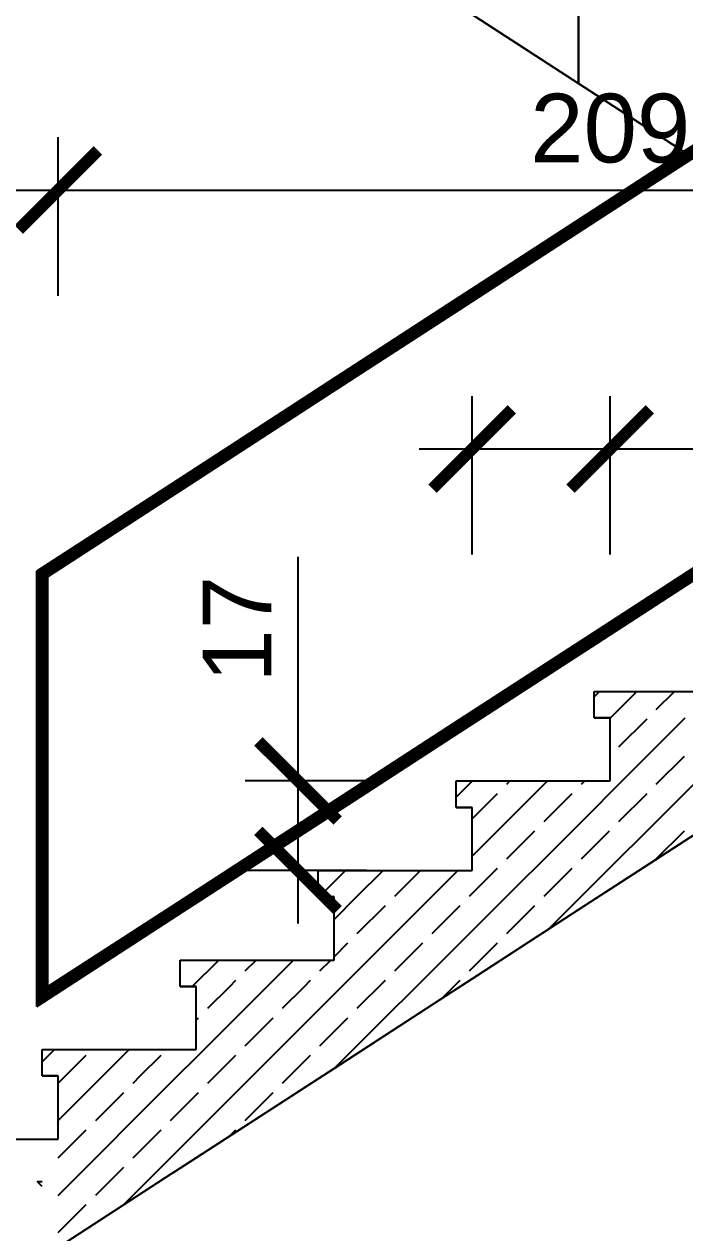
# Model space of a CAD drawing. Header units: millimetres. Extents: x 4647 to 73915, y -13612 to -8141.
# Drawn here: x 12341.7 to 12466.7, y -11091.3 to -10862.6 of the extents above; entities that cross this region are included whole.
import ezdxf

# ---------------------------------------------------------------- set-up
doc = ezdxf.new("R2010")
doc.units = ezdxf.units.MM
doc.layers.add('a_wymiary', color=250, linetype='Continuous', lineweight=9)
for name, color, linetype in [('Konstrukcja - Ściany zew', 7, 'Continuous'), ('Structural - Combined', 7, 'Continuous'), ('WIDOK', 7, 'Continuous')]:
    doc.layers.add(name, color=color, linetype=linetype)
doc.styles.get("Standard").update_dxf_attribs({"font": 'arial.ttf'})
doc.dimstyles.new('1-100', dxfattribs={"dimtxt": 13, "dimasz": 15, "dimexe": 10, "dimexo": 20, "dimgap": 5, "dimtad": 1, "dimdec": 1, "dimrnd": 0.5, "dimtxsty": 'Standard', "dimblk": 'ARCHTICK', "dimcen": 0.09, "dimdle": 10, "dimadec": 0, "dimazin": 0, "dimtfac": 1, "dimtdec": 1, "dimtofl": 0, "dimtmove": 0, "dimatfit": 3, "dimfxl": 10, "dimfxlon": 1, "dimtolj": 1, "dimtzin": 0, "dimarcsym": 0})

# ---------------------------------------------------------------- blocks, each defined once
blk = doc.blocks.new('_ArchTick')
at = {"color": 0, "linetype": 'ByBlock', "const_width": 0.15}
blk.add_lwpolyline([(-0.5, -0.5), (0.5, 0.5)], dxfattribs=at)
blk = doc.blocks.new('*D838')
at = {"layer": 'a_wymiary', "color": 0, "lineweight": -2, "transparency": 16777216}
for p, q in [((12393.49, -11005.79), (12393.49, -10963.39)), ((12406.52, -11005.79), (12383.49, -11005.79)), ((12393.49, -11032.74), (12393.49, -11005.79)), ((12406.43, -11022.74), (12383.49, -11022.74))]:
    blk.add_line(p, q, dxfattribs=at)
at = {"layer": 'DEFPOINTS', "color": 0, "transparency": 16777216}
for p in [(12393.49, -11005.79), (12426.52, -11005.79), (12426.43, -11022.74)]:
    blk.add_point(p, dxfattribs=at)
at = {"layer": 'a_wymiary', "color": 0, "lineweight": -2, "transparency": 16777216, "xscale": 15, "yscale": 15, "zscale": 15}
for p, rotation in [((12393.49, -11005.79), 90), ((12393.49, -11022.74), 270)]:
    blk.add_blockref('_ArchTick', p, dxfattribs=dict(at, rotation=rotation))
at = {"layer": 'a_wymiary', "color": 0, "transparency": 16777216, "insert": (12381.97, -10977.09), "char_height": 13, "attachment_point": 5, "rotation": 90}
blk.add_mtext('\\A1;17', dxfattribs=at)
blk = doc.blocks.new('*D839')
at = {"layer": 'a_wymiary', "color": 0, "lineweight": -2, "transparency": 16777216}
for p, q in [((12426.43, -10962.96), (12426.43, -10932.96)), ((12452.54, -10962.96), (12452.54, -10932.96)), ((12416.43, -10942.96), (12452.54, -10942.96)), ((12452.54, -10942.96), (12496.37, -10942.96))]:
    blk.add_line(p, q, dxfattribs=at)
at = {"layer": 'DEFPOINTS', "color": 0, "transparency": 16777216}
for p in [(12452.54, -10942.96), (12452.54, -11005.79), (12426.43, -11010.79)]:
    blk.add_point(p, dxfattribs=at)
at = {"layer": 'a_wymiary', "color": 0, "lineweight": -2, "transparency": 16777216, "xscale": 15, "yscale": 15, "zscale": 15, "rotation": 180}
blk.add_blockref('_ArchTick', (12426.43, -10942.96), dxfattribs=at)
at = {"layer": 'a_wymiary', "color": 0, "lineweight": -2, "transparency": 16777216, "xscale": 15, "yscale": 15, "zscale": 15}
blk.add_blockref('_ArchTick', (12452.54, -10942.96), dxfattribs=at)
at = {"layer": 'a_wymiary', "color": 0, "transparency": 16777216, "insert": (12481.95, -10931.32), "char_height": 13, "attachment_point": 5}
blk.add_mtext('\\A1;26', dxfattribs=at)
blk = doc.blocks.new('*D840')
at = {"layer": 'a_wymiary', "color": 0, "lineweight": -2, "transparency": 16777216}
for p, q in [((12348.14, -10913.96), (12348.14, -10883.96)), ((12556.98, -10906.07), (12556.98, -10883.96)), ((12338.14, -10893.96), (12566.98, -10893.96))]:
    blk.add_line(p, q, dxfattribs=at)
at = {"layer": 'DEFPOINTS', "color": 0, "transparency": 16777216}
for p in [(12556.98, -10893.96), (12556.98, -10926.07), (12348.14, -11062.96)]:
    blk.add_point(p, dxfattribs=at)
at = {"layer": 'a_wymiary', "color": 0, "lineweight": -2, "transparency": 16777216, "xscale": 15, "yscale": 15, "zscale": 15, "rotation": 180}
blk.add_blockref('_ArchTick', (12348.14, -10893.96), dxfattribs=at)
at = {"layer": 'a_wymiary', "color": 0, "lineweight": -2, "transparency": 16777216, "xscale": 15, "yscale": 15, "zscale": 15}
blk.add_blockref('_ArchTick', (12556.98, -10893.96), dxfattribs=at)
at = {"layer": 'a_wymiary', "color": 0, "transparency": 16777216, "insert": (12452.56, -10882.33), "char_height": 13, "attachment_point": 5}
blk.add_mtext('\\A1;209', dxfattribs=at)
blk = doc.blocks.new('*D841')
at = {"layer": 'a_wymiary', "color": 0, "lineweight": -2, "transparency": 16777216}
for p, q in [((12313.25, -10911.07), (12313.25, -11083.57)), ((12333.25, -10921.07), (12303.25, -10921.07)), ((12325.09, -11073.57), (12303.25, -11073.57))]:
    blk.add_line(p, q, dxfattribs=at)
at = {"layer": 'DEFPOINTS', "color": 0, "transparency": 16777216}
for p in [(12553.98, -10921.07), (12313.25, -11073.57), (12345.09, -11073.57)]:
    blk.add_point(p, dxfattribs=at)
at = {"layer": 'a_wymiary', "color": 0, "lineweight": -2, "transparency": 16777216, "xscale": 15, "yscale": 15, "zscale": 15}
for p, rotation in [((12313.25, -10921.07), 90), ((12313.25, -11073.57), 270)]:
    blk.add_blockref('_ArchTick', p, dxfattribs=dict(at, rotation=rotation))
at = {"layer": 'a_wymiary', "color": 0, "transparency": 16777216, "insert": (12300.43, -10997.32), "char_height": 13, "attachment_point": 5, "rotation": 90}
blk.add_mtext('\\A1;152,5', dxfattribs=at)
blk = doc.blocks.new('*D843')
at = {"layer": 'a_wymiary', "color": 0, "lineweight": -2, "transparency": 16777216}
for p, q in [((12660.29, -11086.57), (12660.29, -11116.57)), ((12345.09, -11106.57), (12345.09, -11096.57)), ((12670.29, -11106.57), (12335.09, -11106.57))]:
    blk.add_line(p, q, dxfattribs=at)
at = {"layer": 'DEFPOINTS', "color": 0, "transparency": 16777216}
for p in [(12660.29, -10936.07), (12345.09, -11106.57), (12345.09, -11106.57)]:
    blk.add_point(p, dxfattribs=at)
at = {"layer": 'a_wymiary', "color": 0, "lineweight": -2, "transparency": 16777216, "xscale": 15, "yscale": 15, "zscale": 15, "rotation": 180}
blk.add_blockref('_ArchTick', (12345.09, -11106.57), dxfattribs=at)
at = {"layer": 'a_wymiary', "color": 0, "lineweight": -2, "transparency": 16777216, "xscale": 15, "yscale": 15, "zscale": 15}
blk.add_blockref('_ArchTick', (12660.29, -11106.57), dxfattribs=at)
at = {"layer": 'a_wymiary', "color": 0, "transparency": 16777216, "insert": (12502.69, -11094.93), "char_height": 13, "attachment_point": 5}
blk.add_mtext('\\A1;315', dxfattribs=at)
blk = doc.blocks.new('*D844')
at = {"layer": 'a_wymiary', "color": 0, "lineweight": -2, "transparency": 16777216}
for p, q in [((12342.09, -10748.35), (12342.09, -10718.35)), ((12550.98, -10748.35), (12550.98, -10718.35)), ((12560.98, -10728.35), (12332.09, -10728.35))]:
    blk.add_line(p, q, dxfattribs=at)
at = {"layer": 'DEFPOINTS', "color": 0, "transparency": 16777216}
for p in [(12342.09, -10728.35), (12342.09, -10788.57), (12550.98, -10885.5)]:
    blk.add_point(p, dxfattribs=at)
at = {"layer": 'a_wymiary', "color": 0, "lineweight": -2, "transparency": 16777216, "xscale": 15, "yscale": 15, "zscale": 15, "rotation": 180}
blk.add_blockref('_ArchTick', (12342.09, -10728.35), dxfattribs=at)
at = {"layer": 'a_wymiary', "color": 0, "lineweight": -2, "transparency": 16777216, "xscale": 15, "yscale": 15, "zscale": 15}
blk.add_blockref('_ArchTick', (12550.98, -10728.35), dxfattribs=at)
at = {"layer": 'a_wymiary', "color": 0, "transparency": 16777216, "insert": (12446.54, -10716.71), "char_height": 13, "attachment_point": 5}
blk.add_mtext('\\A1;209', dxfattribs=at)
blk = doc.blocks.new('*D845')
at = {"layer": 'a_wymiary', "color": 0, "lineweight": -2, "transparency": 16777216}
for p, q in [((12761.31, -10931.07), (12761.31, -10780.51)), ((12741.31, -10790.51), (12771.31, -10790.51)), ((12741.31, -10921.07), (12771.31, -10921.07))]:
    blk.add_line(p, q, dxfattribs=at)
at = {"layer": 'DEFPOINTS', "color": 0, "transparency": 16777216}
for p in [(12368.2, -10790.51), (12761.31, -10790.51), (12550.98, -10921.07)]:
    blk.add_point(p, dxfattribs=at)
at = {"layer": 'a_wymiary', "color": 0, "lineweight": -2, "transparency": 16777216, "xscale": 15, "yscale": 15, "zscale": 15}
for p, rotation in [((12761.31, -10790.51), 90), ((12761.31, -10921.07), 270)]:
    blk.add_blockref('_ArchTick', p, dxfattribs=dict(at, rotation=rotation))
at = {"layer": 'a_wymiary', "color": 0, "transparency": 16777216, "insert": (12748.49, -10855.79), "char_height": 13, "attachment_point": 5, "rotation": 90}
blk.add_mtext('\\A1;130,5', dxfattribs=at)

msp = doc.modelspace()

# ---------------------------------------------------------------- linework, layer by layer
for p, q in [((12446.54, -10873.79), (12420.43, -10856.84)), ((12420.43, -10856.84), (12446.54, -10873.79)), ((12446.54, -10873.79), (12446.54, -10858.29)), ((12446.54, -10858.29), (12446.54, -10873.79)), ((12466.43, -10886.69), (12446.54, -10873.79)), ((12446.54, -10873.79), (12466.43, -10886.69)), ((12475.1, -10881.06), (12448.99, -10898.01)), ((12475.15, -10881.13), (12449.03, -10898.07)), ((12449.03, -10898.07), (12475.15, -10881.13)), ((12475.26, -10881.31), (12449.15, -10898.25)), ((12449.15, -10898.25), (12475.26, -10881.31)), ((12475.44, -10881.58), (12449.33, -10898.53)), ((12449.33, -10898.53), (12475.44, -10881.58)), ((12475.65, -10881.9), (12449.54, -10898.85)), ((12449.54, -10898.85), (12475.65, -10881.9)), ((12475.86, -10882.22), (12449.75, -10899.17)), ((12449.75, -10899.17), (12475.86, -10882.22)), ((12476.03, -10882.5), (12449.92, -10899.44)), ((12449.92, -10899.44), (12476.03, -10882.5)), ((12476.15, -10882.68), (12450.04, -10899.62)), ((12450.04, -10899.62), (12476.15, -10882.68)), ((12450.08, -10899.69), (12476.19, -10882.74)), ((12466.43, -10886.69), (12472.65, -10882.66)), ((12422.88, -10914.95), (12466.43, -10886.69)), ((12468.26, -10887.89), (12423.97, -10916.63)), ((12448.99, -10898.01), (12422.88, -10914.95)), ((12449.03, -10898.07), (12422.92, -10915.02)), ((12422.92, -10915.02), (12449.03, -10898.07)), ((12449.15, -10898.25), (12423.04, -10915.2)), ((12423.04, -10915.2), (12449.15, -10898.25)), ((12449.33, -10898.53), (12423.22, -10915.47)), ((12423.22, -10915.47), (12449.33, -10898.53)), ((12449.54, -10898.85), (12423.43, -10915.79)), ((12423.43, -10915.79), (12449.54, -10898.85)), ((12449.03, -10898.07), (12448.99, -10898.01)), ((12448.99, -10898.01), (12449.03, -10898.07)), ((12449.15, -10898.25), (12449.03, -10898.07)), ((12449.03, -10898.07), (12449.15, -10898.25)), ((12449.33, -10898.53), (12449.15, -10898.25)), ((12449.15, -10898.25), (12449.33, -10898.53)), ((12449.54, -10898.85), (12449.33, -10898.53)), ((12449.33, -10898.53), (12449.54, -10898.85)), ((12449.75, -10899.17), (12449.54, -10898.85)), ((12449.54, -10898.85), (12449.75, -10899.17)), ((12449.75, -10899.17), (12423.63, -10916.11)), ((12423.63, -10916.11), (12449.75, -10899.17)), ((12449.92, -10899.44), (12423.81, -10916.38)), ((12423.81, -10916.38), (12449.92, -10899.44)), ((12450.04, -10899.62), (12423.93, -10916.57)), ((12423.93, -10916.57), (12450.04, -10899.62)), ((12423.97, -10916.63), (12450.08, -10899.69)), ((12449.92, -10899.44), (12449.75, -10899.17)), ((12449.75, -10899.17), (12449.92, -10899.44)), ((12450.04, -10899.62), (12449.92, -10899.44)), ((12449.92, -10899.44), (12450.04, -10899.62)), ((12450.08, -10899.69), (12450.04, -10899.62)), ((12450.04, -10899.62), (12450.08, -10899.69)), ((12396.77, -10931.9), (12422.88, -10914.95)), ((12422.88, -10914.95), (12396.77, -10931.9)), ((12422.92, -10915.02), (12396.81, -10931.96)), ((12396.81, -10931.96), (12422.92, -10915.02)), ((12422.92, -10915.02), (12422.88, -10914.95)), ((12422.88, -10914.95), (12422.92, -10915.02)), ((12423.04, -10915.2), (12422.92, -10915.02)), ((12422.92, -10915.02), (12423.04, -10915.2)), ((12423.04, -10915.2), (12396.93, -10932.14)), ((12396.93, -10932.14), (12423.04, -10915.2)), ((12423.22, -10915.47), (12397.11, -10932.41)), ((12397.11, -10932.41), (12423.22, -10915.47)), ((12423.43, -10915.79), (12397.31, -10932.74)), ((12397.31, -10932.74), (12423.43, -10915.79)), ((12423.63, -10916.11), (12397.52, -10933.06)), ((12397.52, -10933.06), (12423.63, -10916.11)), ((12423.81, -10916.38), (12397.7, -10933.33)), ((12397.7, -10933.33), (12423.81, -10916.38)), ((12423.93, -10916.57), (12397.82, -10933.51)), ((12397.82, -10933.51), (12423.93, -10916.57)), ((12423.97, -10916.63), (12397.86, -10933.57)), ((12397.86, -10933.57), (12423.97, -10916.63)), ((12423.22, -10915.47), (12423.04, -10915.2)), ((12423.04, -10915.2), (12423.22, -10915.47)), ((12423.43, -10915.79), (12423.22, -10915.47)), ((12423.22, -10915.47), (12423.43, -10915.79)), ((12423.63, -10916.11), (12423.43, -10915.79)), ((12423.43, -10915.79), (12423.63, -10916.11)), ((12423.81, -10916.38), (12423.63, -10916.11)), ((12423.63, -10916.11), (12423.81, -10916.38)), ((12423.93, -10916.57), (12423.81, -10916.38)), ((12423.81, -10916.38), (12423.93, -10916.57)), ((12423.97, -10916.63), (12423.93, -10916.57)), ((12423.93, -10916.57), (12423.97, -10916.63)), ((12370.66, -10948.84), (12396.77, -10931.9)), ((12396.77, -10931.9), (12370.66, -10948.84)), ((12396.81, -10931.96), (12370.7, -10948.9)), ((12370.7, -10948.9), (12396.81, -10931.96)), ((12396.93, -10932.14), (12370.82, -10949.09)), ((12370.82, -10949.09), (12396.93, -10932.14)), ((12397.11, -10932.41), (12371, -10949.36)), ((12371, -10949.36), (12397.11, -10932.41)), ((12397.31, -10932.74), (12371.2, -10949.68)), ((12371.2, -10949.68), (12397.31, -10932.74)), ((12397.52, -10933.06), (12371.41, -10950)), ((12371.41, -10950), (12397.52, -10933.06)), ((12397.7, -10933.33), (12371.59, -10950.27)), ((12371.59, -10950.27), (12397.7, -10933.33)), ((12396.81, -10931.96), (12396.77, -10931.9)), ((12396.77, -10931.9), (12396.81, -10931.96)), ((12396.93, -10932.14), (12396.81, -10931.96)), ((12396.81, -10931.96), (12396.93, -10932.14)), ((12397.11, -10932.41), (12396.93, -10932.14)), ((12396.93, -10932.14), (12397.11, -10932.41)), ((12397.31, -10932.74), (12397.11, -10932.41)), ((12397.11, -10932.41), (12397.31, -10932.74)), ((12397.52, -10933.06), (12397.31, -10932.74)), ((12397.31, -10932.74), (12397.52, -10933.06)), ((12397.7, -10933.33), (12397.52, -10933.06)), ((12397.52, -10933.06), (12397.7, -10933.33)), ((12397.82, -10933.51), (12397.7, -10933.33)), ((12397.7, -10933.33), (12397.82, -10933.51)), ((12397.82, -10933.51), (12371.71, -10950.45)), ((12371.71, -10950.45), (12397.82, -10933.51)), ((12397.86, -10933.57), (12371.75, -10950.52)), ((12371.75, -10950.52), (12397.86, -10933.57)), ((12397.86, -10933.57), (12397.82, -10933.51)), ((12397.82, -10933.51), (12397.86, -10933.57)), ((12422.88, -10994.95), (12501.21, -10944.12)), ((12502.3, -10945.8), (12423.97, -10996.63)), ((12344.09, -10966.08), (12370.66, -10948.84)), ((12370.66, -10948.84), (12344.09, -10966.08)), ((12370.7, -10948.9), (12344.17, -10966.12)), ((12344.17, -10966.12), (12370.7, -10948.9)), ((12370.82, -10949.09), (12344.39, -10966.24)), ((12344.39, -10966.24), (12370.82, -10949.09)), ((12371, -10949.36), (12344.71, -10966.42)), ((12344.71, -10966.42), (12371, -10949.36)), ((12370.7, -10948.9), (12370.66, -10948.84)), ((12370.66, -10948.84), (12370.7, -10948.9)), ((12370.82, -10949.09), (12370.7, -10948.9)), ((12370.7, -10948.9), (12370.82, -10949.09)), ((12371, -10949.36), (12370.82, -10949.09)), ((12370.82, -10949.09), (12371, -10949.36)), ((12371.2, -10949.68), (12371, -10949.36)), ((12371, -10949.36), (12371.2, -10949.68)), ((12371.2, -10949.68), (12345.09, -10966.62)), ((12345.09, -10966.62), (12371.2, -10949.68)), ((12371.41, -10950), (12345.48, -10966.83)), ((12345.48, -10966.83), (12371.41, -10950)), ((12371.59, -10950.27), (12345.8, -10967.01)), ((12345.8, -10967.01), (12371.59, -10950.27)), ((12371.71, -10950.45), (12346.02, -10967.13)), ((12346.02, -10967.13), (12371.71, -10950.45)), ((12371.75, -10950.52), (12346.09, -10967.17)), ((12346.09, -10967.17), (12371.75, -10950.52)), ((12371.41, -10950), (12371.2, -10949.68)), ((12371.2, -10949.68), (12371.41, -10950)), ((12371.59, -10950.27), (12371.41, -10950)), ((12371.41, -10950), (12371.59, -10950.27)), ((12371.71, -10950.45), (12371.59, -10950.27)), ((12371.59, -10950.27), (12371.71, -10950.45)), ((12371.75, -10950.52), (12371.71, -10950.45)), ((12371.71, -10950.45), (12371.75, -10950.52)), ((12475.1, -10961.06), (12448.99, -10978.01)), ((12449.03, -10978.07), (12475.15, -10961.13)), ((12475.15, -10961.13), (12449.03, -10978.07)), ((12449.15, -10978.25), (12475.26, -10961.31)), ((12475.26, -10961.31), (12449.15, -10978.25)), ((12449.33, -10978.53), (12475.44, -10961.58)), ((12475.44, -10961.58), (12449.33, -10978.53)), ((12449.54, -10978.85), (12475.65, -10961.9)), ((12475.65, -10961.9), (12449.54, -10978.85)), ((12449.75, -10979.17), (12475.86, -10962.22)), ((12475.86, -10962.22), (12449.75, -10979.17)), ((12449.92, -10979.44), (12476.03, -10962.5)), ((12476.03, -10962.5), (12449.92, -10979.44)), ((12450.04, -10979.62), (12476.15, -10962.68)), ((12476.15, -10962.68), (12450.04, -10979.62)), ((12450.08, -10979.69), (12476.19, -10962.74)), ((12344.09, -11048.47), (12344.09, -10966.08)), ((12344.09, -10966.08), (12344.09, -11048.47)), ((12344.17, -10966.12), (12344.09, -10966.08)), ((12344.09, -10966.08), (12344.17, -10966.12)), ((12344.17, -10966.12), (12344.17, -11048.33)), ((12344.39, -10966.24), (12344.17, -10966.12)), ((12344.17, -11048.33), (12344.17, -10966.12)), ((12344.17, -10966.12), (12344.39, -10966.24)), ((12344.39, -10966.24), (12344.39, -11047.93)), ((12344.71, -10966.42), (12344.39, -10966.24)), ((12344.39, -11047.93), (12344.39, -10966.24)), ((12344.39, -10966.24), (12344.71, -10966.42)), ((12344.71, -10966.42), (12344.71, -11047.33)), ((12345.09, -10966.62), (12344.71, -10966.42)), ((12344.71, -11047.33), (12344.71, -10966.42)), ((12344.71, -10966.42), (12345.09, -10966.62)), ((12345.09, -10966.62), (12345.09, -11046.62)), ((12345.48, -10966.83), (12345.09, -10966.62)), ((12345.09, -11046.62), (12345.09, -10966.62)), ((12345.09, -10966.62), (12345.48, -10966.83)), ((12345.48, -10966.83), (12345.48, -11045.92)), ((12345.8, -10967.01), (12345.48, -10966.83)), ((12345.48, -11045.92), (12345.48, -10966.83)), ((12345.48, -10966.83), (12345.8, -10967.01)), ((12345.8, -10967.01), (12345.8, -11045.32)), ((12346.02, -10967.13), (12345.8, -10967.01)), ((12345.8, -11045.32), (12345.8, -10967.01)), ((12345.8, -10967.01), (12346.02, -10967.13)), ((12346.02, -10967.13), (12346.02, -11044.92)), ((12346.09, -10967.17), (12346.02, -10967.13)), ((12346.02, -11044.92), (12346.02, -10967.13)), ((12346.02, -10967.13), (12346.09, -10967.17)), ((12346.09, -10967.17), (12346.09, -11044.78)), ((12346.09, -11044.78), (12346.09, -10967.17)), ((12448.99, -10978.01), (12422.88, -10994.95)), ((12422.92, -10995.02), (12449.03, -10978.07)), ((12449.03, -10978.07), (12422.92, -10995.02)), ((12423.04, -10995.2), (12449.15, -10978.25)), ((12449.15, -10978.25), (12423.04, -10995.2)), ((12423.22, -10995.47), (12449.33, -10978.53)), ((12449.33, -10978.53), (12423.22, -10995.47)), ((12423.43, -10995.79), (12449.54, -10978.85)), ((12449.54, -10978.85), (12423.43, -10995.79)), ((12423.63, -10996.11), (12449.75, -10979.17)), ((12449.75, -10979.17), (12423.63, -10996.11)), ((12448.99, -10978.01), (12449.03, -10978.07)), ((12449.03, -10978.07), (12448.99, -10978.01)), ((12449.03, -10978.07), (12449.15, -10978.25)), ((12449.15, -10978.25), (12449.03, -10978.07)), ((12449.15, -10978.25), (12449.33, -10978.53)), ((12449.33, -10978.53), (12449.15, -10978.25)), ((12449.33, -10978.53), (12449.54, -10978.85)), ((12449.54, -10978.85), (12449.33, -10978.53)), ((12449.54, -10978.85), (12449.75, -10979.17)), ((12449.75, -10979.17), (12449.54, -10978.85)), ((12449.75, -10979.17), (12449.92, -10979.44)), ((12449.92, -10979.44), (12449.75, -10979.17)), ((12423.81, -10996.38), (12449.92, -10979.44)), ((12449.92, -10979.44), (12423.81, -10996.38)), ((12423.93, -10996.57), (12450.04, -10979.62)), ((12450.04, -10979.62), (12423.93, -10996.57)), ((12423.97, -10996.63), (12450.08, -10979.69)), ((12449.92, -10979.44), (12450.04, -10979.62)), ((12450.04, -10979.62), (12449.92, -10979.44)), ((12450.04, -10979.62), (12450.08, -10979.69)), ((12450.08, -10979.69), (12450.04, -10979.62)), ((12449.54, -10993.85), (12449.54, -10988.85)), ((12449.54, -10988.85), (12478.65, -10988.85)), ((12396.77, -11011.9), (12422.88, -10994.95)), ((12422.88, -10994.95), (12396.77, -11011.9)), ((12396.81, -11011.96), (12422.92, -10995.02)), ((12422.92, -10995.02), (12396.81, -11011.96)), ((12396.93, -11012.14), (12423.04, -10995.2)), ((12423.04, -10995.2), (12396.93, -11012.14)), ((12422.88, -10994.95), (12422.92, -10995.02)), ((12422.92, -10995.02), (12422.88, -10994.95)), ((12422.92, -10995.02), (12423.04, -10995.2)), ((12423.04, -10995.2), (12422.92, -10995.02)), ((12423.04, -10995.2), (12423.22, -10995.47)), ((12423.22, -10995.47), (12423.04, -10995.2)), ((12452.54, -10993.85), (12449.54, -10993.85)), ((12452.54, -11005.79), (12452.54, -10993.85)), ((12397.11, -11012.41), (12423.22, -10995.47)), ((12423.22, -10995.47), (12397.11, -11012.41)), ((12397.31, -11012.74), (12423.43, -10995.79)), ((12423.43, -10995.79), (12397.31, -11012.74)), ((12397.52, -11013.06), (12423.63, -10996.11)), ((12423.63, -10996.11), (12397.52, -11013.06)), ((12397.7, -11013.33), (12423.81, -10996.38)), ((12423.81, -10996.38), (12397.7, -11013.33)), ((12397.82, -11013.51), (12423.93, -10996.57)), ((12423.93, -10996.57), (12397.82, -11013.51)), ((12423.97, -10996.63), (12397.86, -11013.57)), ((12397.86, -11013.57), (12423.97, -10996.63)), ((12423.22, -10995.47), (12423.43, -10995.79)), ((12423.43, -10995.79), (12423.22, -10995.47)), ((12423.43, -10995.79), (12423.63, -10996.11)), ((12423.63, -10996.11), (12423.43, -10995.79)), ((12423.63, -10996.11), (12423.81, -10996.38)), ((12423.81, -10996.38), (12423.63, -10996.11)), ((12423.81, -10996.38), (12423.93, -10996.57)), ((12423.93, -10996.57), (12423.81, -10996.38)), ((12423.93, -10996.57), (12423.97, -10996.63)), ((12423.97, -10996.63), (12423.93, -10996.57)), ((12423.43, -11010.79), (12423.43, -11005.79)), ((12423.43, -11005.79), (12452.54, -11005.79)), ((12426.43, -11010.79), (12423.43, -11010.79)), ((12426.43, -11022.74), (12426.43, -11010.79)), ((12478.65, -11009.34), (12452.54, -11026.29)), ((12370.66, -11028.84), (12396.77, -11011.9)), ((12396.77, -11011.9), (12370.66, -11028.84)), ((12370.7, -11028.9), (12396.81, -11011.96)), ((12396.81, -11011.96), (12370.7, -11028.9)), ((12370.82, -11029.09), (12396.93, -11012.14)), ((12396.93, -11012.14), (12370.82, -11029.09)), ((12371, -11029.36), (12397.11, -11012.41)), ((12397.11, -11012.41), (12371, -11029.36)), ((12371.2, -11029.68), (12397.31, -11012.74)), ((12397.31, -11012.74), (12371.2, -11029.68)), ((12371.41, -11030), (12397.52, -11013.06)), ((12397.52, -11013.06), (12371.41, -11030)), ((12371.59, -11030.27), (12397.7, -11013.33)), ((12397.7, -11013.33), (12371.59, -11030.27)), ((12371.71, -11030.45), (12397.82, -11013.51)), ((12397.82, -11013.51), (12371.71, -11030.45)), ((12396.77, -11011.9), (12396.81, -11011.96)), ((12396.81, -11011.96), (12396.77, -11011.9)), ((12396.81, -11011.96), (12396.93, -11012.14)), ((12396.93, -11012.14), (12396.81, -11011.96)), ((12396.93, -11012.14), (12397.11, -11012.41)), ((12397.11, -11012.41), (12396.93, -11012.14)), ((12397.11, -11012.41), (12397.31, -11012.74)), ((12397.31, -11012.74), (12397.11, -11012.41)), ((12397.31, -11012.74), (12397.52, -11013.06)), ((12397.52, -11013.06), (12397.31, -11012.74)), ((12397.52, -11013.06), (12397.7, -11013.33)), ((12397.7, -11013.33), (12397.52, -11013.06)), ((12397.7, -11013.33), (12397.82, -11013.51)), ((12397.82, -11013.51), (12397.7, -11013.33)), ((12397.82, -11013.51), (12397.86, -11013.57)), ((12397.86, -11013.57), (12397.82, -11013.51)), ((12397.86, -11013.57), (12371.75, -11030.52)), ((12371.75, -11030.52), (12397.86, -11013.57)), ((12397.31, -11027.74), (12397.31, -11022.74)), ((12397.31, -11022.74), (12426.43, -11022.74)), ((12452.54, -11026.29), (12400.31, -11060.18)), ((12345.48, -11045.92), (12371, -11029.36)), ((12371, -11029.36), (12345.48, -11045.92)), ((12345.8, -11045.32), (12370.82, -11029.09)), ((12370.82, -11029.09), (12345.8, -11045.32)), ((12346.02, -11044.92), (12370.7, -11028.9)), ((12370.7, -11028.9), (12346.02, -11044.92)), ((12346.09, -11044.78), (12370.66, -11028.84)), ((12370.66, -11028.84), (12346.09, -11044.78)), ((12370.66, -11028.84), (12370.7, -11028.9)), ((12370.7, -11028.9), (12370.66, -11028.84)), ((12370.7, -11028.9), (12370.82, -11029.09)), ((12370.82, -11029.09), (12370.7, -11028.9)), ((12370.82, -11029.09), (12371, -11029.36)), ((12371, -11029.36), (12370.82, -11029.09)), ((12371, -11029.36), (12371.2, -11029.68)), ((12371.2, -11029.68), (12371, -11029.36)), ((12400.31, -11027.74), (12397.31, -11027.74)), ((12400.31, -11039.68), (12400.31, -11027.74)), ((12371.75, -11030.52), (12344.09, -11048.47)), ((12344.09, -11048.47), (12371.75, -11030.52)), ((12344.17, -11048.33), (12371.71, -11030.45)), ((12371.71, -11030.45), (12344.17, -11048.33)), ((12344.39, -11047.93), (12371.59, -11030.27)), ((12371.59, -11030.27), (12344.39, -11047.93)), ((12344.71, -11047.33), (12371.41, -11030)), ((12371.41, -11030), (12344.71, -11047.33)), ((12345.09, -11046.62), (12371.2, -11029.68)), ((12371.2, -11029.68), (12345.09, -11046.62)), ((12371.2, -11029.68), (12371.41, -11030)), ((12371.41, -11030), (12371.2, -11029.68)), ((12371.41, -11030), (12371.59, -11030.27)), ((12371.59, -11030.27), (12371.41, -11030)), ((12371.59, -11030.27), (12371.71, -11030.45)), ((12371.71, -11030.45), (12371.59, -11030.27)), ((12371.71, -11030.45), (12371.75, -11030.52)), ((12371.75, -11030.52), (12371.71, -11030.45)), ((12371.2, -11044.68), (12371.2, -11039.68)), ((12371.2, -11039.68), (12400.31, -11039.68)), ((12345.48, -11045.92), (12345.8, -11045.32)), ((12345.8, -11045.32), (12345.48, -11045.92)), ((12345.8, -11045.32), (12346.02, -11044.92)), ((12346.02, -11044.92), (12345.8, -11045.32)), ((12346.02, -11044.92), (12346.09, -11044.78)), ((12346.09, -11044.78), (12346.02, -11044.92)), ((12374.2, -11044.68), (12371.2, -11044.68)), ((12374.2, -11056.62), (12374.2, -11044.68)), ((12344.39, -11047.93), (12344.71, -11047.33)), ((12344.71, -11047.33), (12344.39, -11047.93)), ((12344.71, -11047.33), (12345.09, -11046.62)), ((12345.09, -11046.62), (12344.71, -11047.33)), ((12345.09, -11046.62), (12345.48, -11045.92)), ((12345.48, -11045.92), (12345.09, -11046.62)), ((12344.09, -11048.47), (12344.17, -11048.33)), ((12344.17, -11048.33), (12344.09, -11048.47)), ((12344.17, -11048.33), (12344.39, -11047.93)), ((12344.39, -11047.93), (12344.17, -11048.33)), ((12345.09, -11061.62), (12345.09, -11056.62)), ((12345.09, -11056.62), (12374.2, -11056.62)), ((12400.31, -11060.18), (12374.2, -11077.12)), ((12348.09, -11061.62), (12345.09, -11061.62)), ((12348.09, -11073.57), (12348.09, -11061.62)), ((12285.97, -11073.57), (12345.09, -11073.57)), ((12318.98, -11073.57), (12348.09, -11073.57)), ((12374.2, -11077.12), (12370.09, -11079.79)), ((12370.09, -11079.79), (12369.62, -11080.1)), ((12369.62, -11080.1), (12348.09, -11094.07))]:
    msp.add_line(p, q)
at = {"layer": 'Konstrukcja - Ściany zew', "color": 251, "lineweight": 15}
for p, q in [((12420.43, -10856.84), (12446.54, -10873.79)), ((12446.54, -10873.79), (12466.43, -10886.69))]:
    msp.add_line(p, q, dxfattribs=at)
at = {"layer": 'Structural - Combined', "color": 161, "lineweight": 25}
for p, q in [((12475.1, -10881.06), (12448.99, -10898.01)), ((12476.19, -10882.74), (12450.08, -10899.69)), ((12448.99, -10898.01), (12422.88, -10914.95)), ((12450.08, -10899.69), (12423.97, -10916.63)), ((12422.88, -10914.95), (12396.77, -10931.9)), ((12423.97, -10916.63), (12397.86, -10933.57)), ((12396.77, -10931.9), (12370.66, -10948.84)), ((12397.86, -10933.57), (12371.75, -10950.52)), ((12370.66, -10948.84), (12344.09, -10966.08)), ((12371.75, -10950.52), (12346.09, -10967.17)), ((12448.99, -10978.01), (12475.1, -10961.06)), ((12450.08, -10979.69), (12476.19, -10962.74)), ((12344.09, -10966.08), (12344.17, -10966.12)), ((12344.09, -10966.08), (12344.09, -11048.47)), ((12344.17, -10966.12), (12344.39, -10966.24)), ((12344.39, -10966.24), (12344.71, -10966.42)), ((12345.48, -10966.83), (12345.8, -10967.01)), ((12345.8, -10967.01), (12346.02, -10967.13)), ((12346.02, -10967.13), (12346.09, -10967.17)), ((12346.09, -10967.17), (12346.09, -11044.78)), ((12422.88, -10994.95), (12448.99, -10978.01)), ((12423.97, -10996.63), (12450.08, -10979.69)), ((12396.77, -11011.9), (12422.88, -10994.95)), ((12397.86, -11013.57), (12423.97, -10996.63)), ((12370.66, -11028.84), (12396.77, -11011.9)), ((12371.75, -11030.52), (12397.86, -11013.57)), ((12346.09, -11044.78), (12370.66, -11028.84)), ((12344.09, -11048.47), (12371.75, -11030.52)), ((12345.48, -11045.92), (12345.8, -11045.32)), ((12345.8, -11045.32), (12346.02, -11044.92)), ((12346.02, -11044.92), (12346.09, -11044.78)), ((12344.39, -11047.93), (12344.71, -11047.33)), ((12344.71, -11047.33), (12345.09, -11046.62)), ((12345.09, -11046.62), (12345.48, -11045.92)), ((12344.09, -11048.47), (12344.17, -11048.33)), ((12344.17, -11048.33), (12344.39, -11047.93))]:
    msp.add_line(p, q, dxfattribs=at)
at = {"layer": 'Structural - Combined', "linetype": 'Continuous'}
for p, q in [((12440.89, -11033.84), (12497.84, -10976.9)), ((12449.54, -10989.85), (12450.54, -10988.85)), ((12452.61, -10993.85), (12457.61, -10988.85)), ((12461.27, -10992.25), (12464.68, -10988.85)), ((12452.54, -10993.92), (12452.61, -10993.85)), ((12452.54, -11008.06), (12466.75, -10993.85)), ((12454.2, -10999.32), (12459.51, -10994.02)), ((12461.27, -11006.39), (12466.58, -11001.09)), ((12423.43, -11008.89), (12426.52, -11005.79)), ((12432.99, -11006.39), (12433.59, -11005.79)), ((12435.66, -11010.79), (12440.66, -11005.79)), ((12447.13, -11006.39), (12447.73, -11005.79)), ((12428.59, -11010.79), (12431.22, -11008.16)), ((12442.73, -11010.79), (12445.36, -11008.16)), ((12449.81, -11010.79), (12452.54, -11008.06)), ((12454.2, -11013.46), (12459.51, -11008.16)), ((12400.61, -11059.98), (12449.81, -11010.79)), ((12426.43, -11020.03), (12435.66, -11010.79)), ((12426.43, -11012.96), (12428.59, -11010.79)), ((12440.06, -11013.46), (12442.73, -11010.79)), ((12432.99, -11020.54), (12438.29, -11015.23)), ((12447.13, -11020.54), (12452.43, -11015.23)), ((12461.27, -11020.54), (12466.58, -11015.23)), ((12426.43, -11027.1), (12431.22, -11022.3)), ((12440.06, -11027.61), (12445.36, -11022.3)), ((12397.63, -11027.61), (12402.5, -11022.74)), ((12404.58, -11027.74), (12409.58, -11022.74)), ((12411.78, -11027.61), (12416.65, -11022.74)), ((12418.72, -11027.74), (12423.72, -11022.74)), ((12425.92, -11027.61), (12426.43, -11027.1)), ((12360.33, -11086.13), (12418.72, -11027.74)), ((12400.31, -11032), (12404.58, -11027.74)), ((12404.7, -11034.68), (12410.01, -11029.37)), ((12418.85, -11034.68), (12424.15, -11029.37)), ((12432.99, -11034.68), (12438.29, -11029.37)), ((12400.31, -11039.07), (12402.94, -11036.45)), ((12411.78, -11041.75), (12417.08, -11036.45)), ((12425.92, -11041.75), (12431.22, -11036.45)), ((12371.2, -11039.89), (12371.42, -11039.68)), ((12373.49, -11044.68), (12378.49, -11039.68)), ((12383.49, -11041.75), (12385.56, -11039.68)), ((12387.63, -11044.68), (12392.63, -11039.68)), ((12397.63, -11041.75), (12399.7, -11039.68)), ((12374.2, -11058.11), (12387.63, -11044.68)), ((12376.42, -11048.82), (12380.56, -11044.68)), ((12380.56, -11044.68), (12381.72, -11043.52)), ((12390.56, -11048.82), (12394.7, -11044.68)), ((12394.7, -11044.68), (12395.87, -11043.52)), ((12404.7, -11048.82), (12410.01, -11043.52)), ((12420.75, -11046.91), (12424.15, -11043.52)), ((12374.2, -11051.04), (12374.65, -11050.59)), ((12383.49, -11055.89), (12388.79, -11050.59)), ((12397.63, -11055.89), (12402.94, -11050.59)), ((12345.09, -11058.93), (12347.4, -11056.62)), ((12356.54, -11061.62), (12361.54, -11056.62)), ((12349.47, -11061.62), (12353.44, -11057.66)), ((12363.62, -11061.62), (12367.58, -11057.66)), ((12370.69, -11061.62), (12374.2, -11058.11)), ((12376.42, -11062.96), (12381.72, -11057.66)), ((12390.56, -11062.96), (12395.87, -11057.66)), ((12348.09, -11070.08), (12356.54, -11061.62)), ((12348.09, -11084.22), (12370.69, -11061.62)), ((12348.14, -11062.96), (12349.47, -11061.62)), ((12362.28, -11062.96), (12363.62, -11061.62)), ((12355.21, -11070.03), (12360.51, -11064.73)), ((12369.35, -11070.03), (12374.65, -11064.73)), ((12383.49, -11070.03), (12388.79, -11064.73)), ((12348.14, -11077.1), (12353.44, -11071.8)), ((12362.28, -11077.1), (12367.58, -11071.8)), ((12380.47, -11073.06), (12381.72, -11071.8)), ((12355.21, -11084.18), (12360.51, -11078.87)), ((12348.14, -11091.25), (12353.44, -11085.94))]:
    msp.add_line(p, q, dxfattribs=at)
at = {"layer": 'Structural - Combined'}
for p, q in [((12449.54, -10988.85), (12478.65, -10988.85)), ((12449.54, -10993.85), (12449.54, -10988.85)), ((12449.54, -10993.85), (12452.54, -10993.85)), ((12452.54, -11005.79), (12452.54, -10993.85)), ((12423.43, -11005.79), (12452.54, -11005.79)), ((12423.43, -11010.79), (12423.43, -11005.79)), ((12423.43, -11010.79), (12426.43, -11010.79)), ((12426.43, -11022.74), (12426.43, -11010.79)), ((12452.54, -11026.29), (12474.07, -11012.32)), ((12397.31, -11022.74), (12426.43, -11022.74)), ((12397.31, -11027.74), (12397.31, -11022.74)), ((12447.95, -11029.26), (12452.54, -11026.29)), ((12397.31, -11027.74), (12400.31, -11027.74)), ((12400.31, -11039.68), (12400.31, -11027.74)), ((12426.43, -11043.23), (12447.95, -11029.26)), ((12371.2, -11039.68), (12400.31, -11039.68)), ((12371.2, -11044.68), (12371.2, -11039.68)), ((12421.84, -11046.21), (12426.43, -11043.23)), ((12371.2, -11044.68), (12374.2, -11044.68)), ((12374.2, -11056.62), (12374.2, -11044.68)), ((12400.31, -11060.18), (12421.84, -11046.21)), ((12345.09, -11056.62), (12374.2, -11056.62)), ((12345.09, -11061.62), (12345.09, -11056.62)), ((12395.73, -11063.15), (12400.31, -11060.18)), ((12345.09, -11061.62), (12348.09, -11061.62)), ((12374.2, -11077.12), (12395.73, -11063.15)), ((12318.98, -11073.57), (12348.09, -11073.57)), ((12370.09, -11079.79), (12374.2, -11077.12))]:
    msp.add_line(p, q, dxfattribs=at)
at = {"layer": 'WIDOK'}
for p, q in [((12123.98, -11073.57), (12345.09, -11073.57)), ((12344.12, -11081.57), (12345.09, -11081.57))]:
    msp.add_line(p, q, dxfattribs=at)
at = {"layer": 'WIDOK', "linetype": 'Continuous'}
msp.add_line((12345.09, -11082.55), (12344.12, -11081.57), dxfattribs=at)

# ---------------------------------------------------------------- dimensions: what is measured, and where the dimension line sits
at = {"layer": 'a_wymiary'}
for base, p1, p2, picture, middle in [((12342.09, -10728.35), (12550.98, -10885.5), (12342.09, -10788.57), '*D844', (12446.54, -10716.71)), ((12556.98, -10893.96), (12348.14, -11062.96), (12556.98, -10926.07), '*D840', (12452.56, -10882.33)), ((12452.54, -10942.96), (12426.43, -11010.79), (12452.54, -11005.79), '*D839', (12481.95, -10931.32)), ((12345.09, -11106.57), (12660.29, -10936.07), (12345.09, -11106.57), '*D843', (12502.69, -11094.93))]:
    dim = msp.add_linear_dim(base=base, p1=p1, p2=p2, dimstyle='1-100', override={"dimfxl": 20}, dxfattribs=at)
    dim.commit()
    dim.dimension.update_dxf_attribs({"geometry": picture, "text_midpoint": middle})
for base, p1, p2, picture, middle in [((12761.31, -10790.51), (12550.98, -10921.07), (12368.2, -10790.51), '*D845', (12748.49, -10855.79)), ((12313.25, -11073.57), (12553.98, -10921.07), (12345.09, -11073.57), '*D841', (12300.43, -10997.32)), ((12393.4943, -11005.7907), (12426.4255, -11022.7357), (12426.5208, -11005.7907), '*D838', (12381.9676, -10977.0916))]:
    dim = msp.add_linear_dim(base=base, p1=p1, p2=p2, angle=90, dimstyle='1-100', override={"dimfxl": 20}, dxfattribs=at)
    dim.commit()
    dim.dimension.update_dxf_attribs({"geometry": picture, "text_midpoint": middle})

doc.saveas('drawing.dxf')
